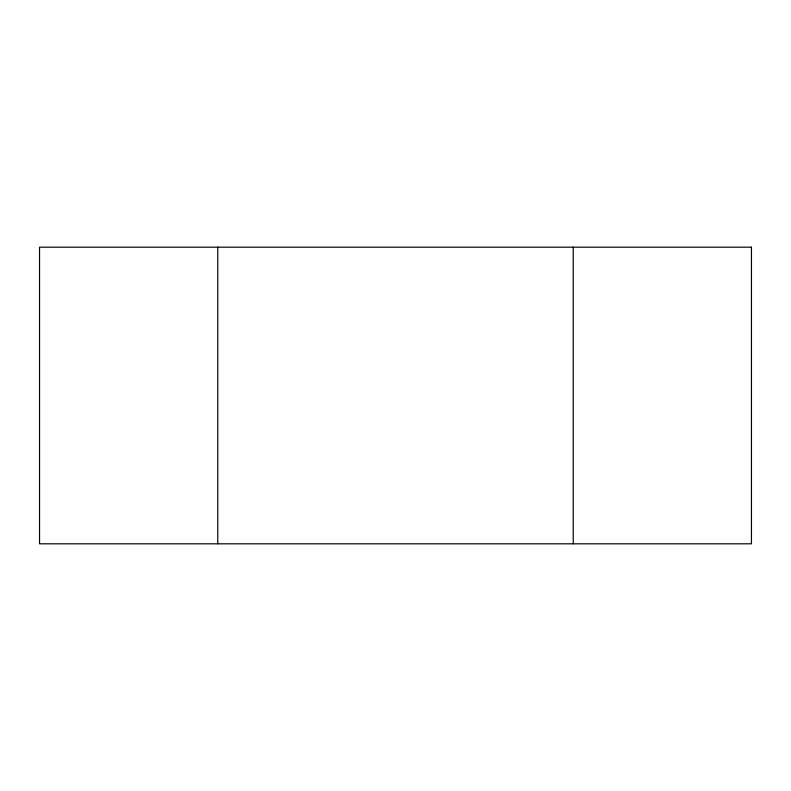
<?xml version="1.0" encoding="UTF-8"?>
<svg xmlns="http://www.w3.org/2000/svg" width="791" height="791" viewBox="0 0 791 791"><rect width="100%" height="100%" fill="white"/><g stroke="black" fill="none" stroke-linecap="round" stroke-linejoin="round"><path stroke-width="1.19" d="M573.238 247.188L573.238 543.812M217.762 247.188L217.762 543.812M751.45 247.188L39.55 247.188L39.55 543.812L751.45 543.812L751.45 247.188"/></g></svg>
